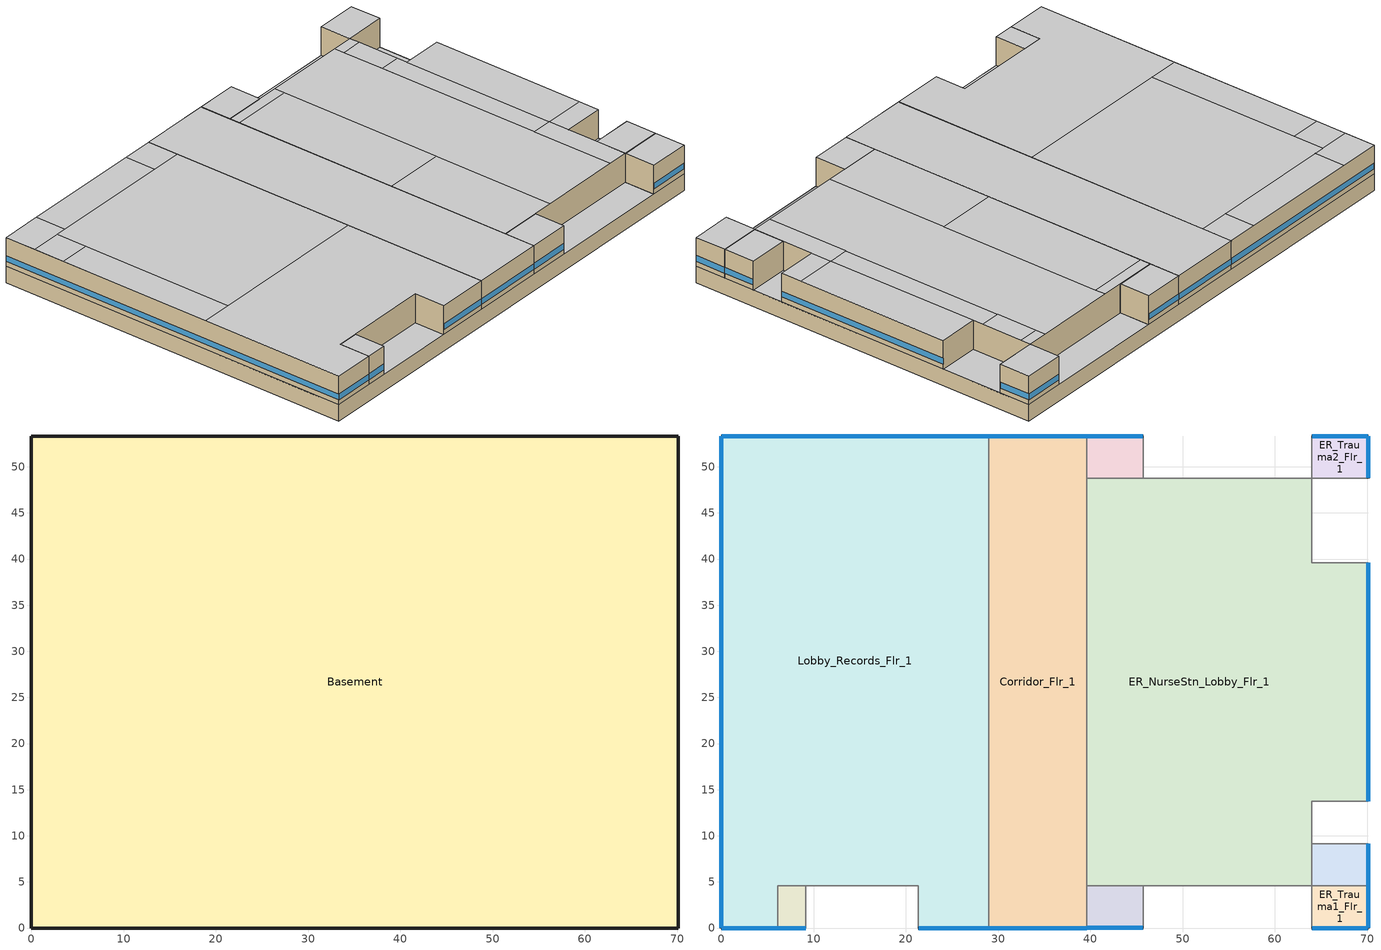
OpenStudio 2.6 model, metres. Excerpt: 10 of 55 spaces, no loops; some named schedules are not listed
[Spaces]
Basement
 floor ground: 70.1,53.34 70.1,0 0,0 0,53.34 z-2.44
 wall ground: 0,53.34 0,0 70.1,0 70.1,53.34 0,53.34 z-2.44:0
 ceiling adiabatic (BTAP-Int-Wall): 70.1,9.14 70.1,13.72 64.01,13.72 64.01,9.14 z0; 45.72,0 45.72,4.57 39.62,4.57 39.62,0 z0; 45.72,48.77 45.72,53.34 39.62,53.34 39.62,48.77 z0; 70.1,39.62 70.1,48.77 64.01,48.77 64.01,39.62 z0; 64.01,0 64.01,4.57 45.72,4.57 45.72,0 z0; 64.01,48.77 64.01,53.34 45.72,53.34 45.72,48.77 z0; 21.34,0 21.34,4.57 9.14,4.57 9.14,0 z0; 9.14,0 9.14,4.57 6.1,4.57 6.1,0 z0; 70.1,4.57 70.1,9.14 64.01,9.14 64.01,4.57 z0
Lobby_Records_Flr_1
 floor to Basement: 28.96,4.57 28.96,0 21.34,0 21.34,4.57 z0; 6.1,4.57 6.1,0 0,0 0,4.57 z0; 28.96,53.34 28.96,4.57 0,4.57 0,53.34 z0
 wall outside: 28.96,53.34 0,53.34 0,0 6.1,0 / 21.34,0 28.96,0 z0:4.27
 wall to Corridor_Flr_1: 28.96,0 28.96,53.34 z0:4.27
 wall adiabatic (BTAP-Int-Wall): 6.1,0 6.1,4.57 9.14,4.57 21.34,4.57 21.34,0 z0:4.27
 window: 28.93,53.34 0.03,53.34 / 21.37,0 28.93,0 / 0.03,0 6.07,0 / 0,53.31 0,0.03 z0.76:1.62
 ceiling to ICU_Flr_2: 28.96,0 28.96,21.34 0,21.34 0,0 6.1,0 6.1,4.57 21.34,4.57 21.34,0 z4.27
 ceiling to ICU_NurseStn_Lobby_Flr_2: 28.96,21.34 28.96,48.77 4.57,48.77 4.57,21.34 z4.27
 ceiling to IC_PatRoom2_Flr_2: 6.1,48.77 6.1,53.34 0,53.34 0,48.77 z4.27
 ceiling adiabatic (BTAP-Int-Wall): 28.96,48.77 28.96,53.34 24.38,53.34 24.38,48.77 z4.27; 24.38,48.77 24.38,53.34 6.1,53.34 6.1,48.77 z4.27; 4.57,44.2 4.57,48.77 0,48.77 0,44.2 z4.27; 4.57,21.34 4.57,44.2 0,44.2 0,21.34 z4.27
Office1_Mult4_Flr_1
 floor adiabatic (BTAP-Int-Wall): 9.14,4.57 9.14,0 6.1,0 6.1,4.57 z0
 wall outside: 6.1,0 9.14,0 z0:4.27
 wall adiabatic (BTAP-Int-Wall): 9.14,0 9.14,4.57 6.1,4.57 6.1,0 z0:4.27
 window: 6.12,0 9.12,0 z0.76:1.63
 ceiling adiabatic (BTAP-Int-Wall): 9.14,0 9.14,4.57 6.1,4.57 6.1,0 z4.27
Corridor_Flr_1
 floor to Basement: 39.62,53.34 39.62,0 28.96,0 28.96,53.34 z0
 wall outside: 28.96,0 39.62,0 / 39.62,53.34 28.96,53.34 z0:4.27
 wall adiabatic (BTAP-Int-Wall): 39.62,48.77 39.62,53.34 / 39.62,0 39.62,4.57 z0:4.27
 wall to ER_NurseStn_Lobby_Flr_1: 39.62,4.57 39.62,48.77 z0:4.27
 window: 28.98,0 39.6,0 / 39.6,53.34 28.98,53.34 z0.76:1.62
 ceiling to Corridor_Flr_2: 39.62,0 39.62,53.34 28.96,53.34 28.96,0 z4.27
ER_Exam1_Mult4_Flr_1
 floor adiabatic (BTAP-Int-Wall): 45.72,4.57 45.72,0 39.62,0 39.62,4.57 z0
 wall outside: 39.62,0 45.72,0 z0:4.27
 wall adiabatic (BTAP-Int-Wall): 45.72,0 45.72,4.57 39.62,4.57 39.62,0 z0:4.27
 window: 39.65,0 45.69,0 z0.76:1.62
 ceiling adiabatic (BTAP-Int-Wall): 45.72,0 45.72,4.57 39.62,4.57 39.62,0 z4.27
ER_Trauma1_Flr_1
 floor to Basement: 70.1,4.57 70.1,0 64.01,0 64.01,4.57 z0
 wall outside: 64.01,0 70.1,0 70.1,4.57 z0:4.27
 wall adiabatic (BTAP-Int-Wall): 70.1,4.57 64.01,4.57 64.01,0 z0:4.27
 window: 70.1,0.03 70.1,4.55 z0.76:1.63; 64.03,0 70.08,0 z0.76:1.62
 ceiling to OR_NurseStn_Lobby_Flr_2: 70.1,0 70.1,4.57 64.01,4.57 64.01,0 z4.27
ER_NurseStn_Lobby_Flr_1
 floor to Basement: 70.1,39.62 70.1,13.72 64.01,13.72 64.01,39.62 z0; 64.01,48.77 64.01,4.57 39.62,4.57 39.62,48.77 z0
 wall outside: 70.1,13.72 70.1,39.62 z0:4.27
 wall adiabatic (BTAP-Int-Wall): 39.62,4.57 45.72,4.57 64.01,4.57 64.01,9.14 64.01,13.72 70.1,13.72 / 70.1,39.62 64.01,39.62 64.01,48.77 45.72,48.77 39.62,48.77 z0:4.27
 window: 70.1,13.74 70.1,39.6 z0.76:1.62
 ceiling to OR_NurseStn_Lobby_Flr_2: 64.01,4.57 64.01,16.76 60.96,16.76 60.96,4.57 z4.27; 60.96,4.57 60.96,48.77 48.77,48.77 48.77,4.57 z4.27; 48.77,4.57 48.77,22.86 39.62,22.86 39.62,4.57 z4.27; 70.1,13.72 70.1,16.76 64.01,16.76 64.01,13.72 z4.27
 ceiling adiabatic (BTAP-Int-Wall): 70.1,16.76 70.1,39.62 64.01,39.62 64.01,16.76 z4.27; 64.01,41.15 64.01,47.24 60.96,47.24 60.96,41.15 z4.27; 64.01,16.76 64.01,41.15 60.96,41.15 60.96,16.76 z4.27
 ceiling to OR1_Flr_2: 64.01,47.24 64.01,48.77 60.96,48.77 60.96,47.24 z4.27
 ceiling to OR3_Flr_2: 48.77,47.24 48.77,48.77 39.62,48.77 39.62,47.24 z4.27
 ceiling to OR4_Flr_2: 48.77,22.86 48.77,47.24 39.62,47.24 39.62,22.86 z4.27
ER_Exam3_Mult4_Flr_1
 floor adiabatic (BTAP-Int-Wall): 70.1,9.14 70.1,4.57 64.01,4.57 64.01,9.14 z0
 wall outside: 70.1,4.57 70.1,9.14 z0:4.27
 wall adiabatic (BTAP-Int-Wall): 70.1,9.14 64.01,9.14 64.01,4.57 70.1,4.57 z0:4.27
 window: 70.1,4.6 70.1,9.12 z0.76:1.63
 ceiling adiabatic (BTAP-Int-Wall): 70.1,4.57 70.1,9.14 64.01,9.14 64.01,4.57 z4.27
ER_Triage_Mult4_Flr_1
 floor adiabatic (BTAP-Int-Wall): 45.72,53.34 45.72,48.77 39.62,48.77 39.62,53.34 z0
 wall outside: 45.72,53.34 39.62,53.34 z0:4.27
 wall adiabatic (BTAP-Int-Wall): 39.62,53.34 39.62,48.77 45.72,48.77 45.72,53.34 z0:4.27
 window: 45.69,53.34 39.65,53.34 z0.76:1.62
 ceiling adiabatic (BTAP-Int-Wall): 45.72,48.77 45.72,53.34 39.62,53.34 39.62,48.77 z4.27
ER_Trauma2_Flr_1
 floor to Basement: 70.1,53.34 70.1,48.77 64.01,48.77 64.01,53.34 z0
 wall outside: 70.1,48.77 70.1,53.34 64.01,53.34 z0:4.27
 wall adiabatic (BTAP-Int-Wall): 64.01,53.34 64.01,48.77 70.1,48.77 z0:4.27
 window: 70.08,53.34 64.03,53.34 z0.76:1.62; 70.1,48.79 70.1,53.31 z0.76:1.63
 ceiling to OR1_Flr_2: 70.1,48.77 70.1,53.34 64.01,53.34 64.01,48.77 z4.27
[Building]
Hospital-CAN_QC_Kuujjuaq.AP.719060_CWEC2016.epw created: 2018-10-11 19:46:59 +0000: Default Construction Set=BTAP-Mass at hdd = 8550.0; Standards Number of Stories=6; Standards Number of Above Ground Stories=5; Standards Building Type=Hospital
[Site]
Kuujjuaq AP_QC_CAN: Latitude {deg}=58.1; Longitude {deg}=-68.417; Time Zone {hr}=-5; Elevation {m}=39.9
[ClimateZones]
Climate Zone Institution Name 1=ASHRAE; Climate Zone Document Name 1=ANSI/ASHRAE Standard 169; Climate Zone Document Year 1=2006; Climate Zone Institution Name 2=CEC; Climate Zone Document Name 2=California Climate Zone Descriptions; Climate Zone Document Year 2=1995
[Site:WaterMainsTemperature]
Calculation Method=Correlation; Annual Average Outdoor Air Temperature {C}=-3.825; Maximum Difference In Monthly Average Outdoor Air Temperatures {deltaC}=36
[Site:GroundTemperature:BuildingSurface]
19.527, 19.502, 19.536, 19.598, 20.002, 21.64, 22.225, 22.375, 21.449, 20.121, 19.802, 19.633
[SizingPeriod:DesignDay] Barometric Pressure {Pa}=100847; Sky Clearness=0; Rain Indicator=0; Snow Indicator=0; Day of Month=21; Daylight Saving Time Indicator=0; Humidity Indicating Type=Wetbulb; Dry-Bulb Temperature Range Modifier Type=DefaultMultipliers
Name | Maximum Dry-Bulb Temperature {C} | Daily Dry-Bulb Temperature Range {deltaC} | Humidity Indicating Conditions at Maximum Dry-Bulb | Wind Speed {m/s} | Wind Direction {deg} | Month | Day Type | Solar Model Indicator | ASHRAE Taub | ASHRAE Taud
Kuujjuaq AP Ann Htg 99.6% Condns DB | -36.2 | 0 | -36.2 | 2.2 | 220 | 1 | WinterDesignDay | ASHRAEClearSky
Kuujjuaq AP Ann Clg .4% Condns DB=>MWB | 24.1 | 10.3 | 16.2 | 4 | 210 | 7 | SummerDesignDay | ASHRAETau | 0.364 | 2.418
[Material]
Name | Roughness | Thickness {m} | Conductivity {W/m-K} | Density {kg/m3} | Specific Heat {J/kg-K} | Thermal Absorptance | Solar Absorptance | Visible Absorptance
1/2IN Gypsum | Smooth | 0.0127 | 0.16 | 784.9 | 830 | 0.9 | 0.4 | 0.4
F08 Metal surface; Metal Roof Surface | Smooth | 0.0008 | 45.28 | 7824 | 500 | 0.9 | 0.7 | 0.7
G05 25mm wood | MediumSmooth | 0.0254 | 0.15 | 608 | 1630 | 0.9 | 0.5 | 0.5
100mm Normalweight concrete floor | MediumSmooth | 0.1016 | 2.31 | 2322 | 832
G01 13mm gypsum board | Smooth | 0.0127 | 0.16 | 800 | 1090 | 0.9 | 0.7 | 0.5
4 in. Normalweight Concrete Floor | MediumRough | 0.1016 | 2.31 | 2322 | 832 | 0.9 | 0.7 | 0.7
1IN Stucco 1 | Smooth | 0.0253 | 0.6918 | 1858 | 837 | 0.9 | 0.7 | 0.92
8IN CONCRETE HW RefBldg | Rough | 0.2032 | 1.311 | 2240 | 836.8 | 0.9 | 0.7 | 0.7
6 in. Normalweight Concrete Floor | MediumRough | 0.1524 | 2.31 | 2322 | 832 | 0.9 | 0.7 | 0.7
[Material:NoMass] Roughness=Smooth; Thermal Absorptance=0.9; Solar Absorptance=0.7
Name | Thermal Resistance {m2-K/W} | Visible Absorptance
Typical Carpet Pad | 0.21648 | 0.8
Typical Insulation 1 | 6.78179 | 0.7
Typical Insulation 2 | 5.19354 | 0.7
Typical Insulation 3 | 7.04224 | 0.7
Typical Carpet Pad 2 | 2.57255 | 0.8
Typical Carpet Pad 3 | 4.69593 | 0.8
Typical Insulation 4 | 0.624982 | 0.7
Typical Insulation 5 | 0.625 | 0.7
[DefaultSurfaceConstructions]
Name | Floor Construction | Wall Construction | Roof Ceiling Construction
Default Surface Constructions 2 | BTAP-Int-Floor | BTAP-Int-Wall | BTAP-Int-Ceiling
BTAP-Mass at hdd = 8550.0 | BTAP-Ext-Floor-Mass:U-0.142 | BTAP-Ext-Wall-Mass:U-0.183 | BTAP-Ext-Roof-Metal:U-0.142
BTAP-Mass at hdd = 8550.0 1 | BTAP-Grnd-Floor-Mass:U-0.379 | BTAP-Grnd-Roof-Mass:U-0.21 | BTAP-Grnd-Roof-Mass:U-0.21
[DefaultSubSurfaceConstructions]
Name | Fixed Window Construction | Operable Window Construction | Door Construction | Glass Door Construction | Overhead Door Construction | Skylight Construction | Tubular Daylight Dome Construction | Tubular Daylight Diffuser Construction
Default Sub Surface Constructions 2 | BTAP-Ext-DaylightDiffuser | BTAP-Ext-DaylightDiffuser | BTAP-Int-Door
BTAP-Mass at hdd = 8550.0 | BTAP-Ext-DaylightDiffuser:U=0.160 SHGC=0.600 | BTAP-Ext-DaylightDiffuser:U=0.160 SHGC=0.600 | BTAP-Ext-Door:U-1.6 | BTAP-Ext-DaylightDiffuser:U=0.160 SHGC=0.600 | BTAP-Ext-OverHeadDoor:U-1.6 | BTAP-Ext-DaylightDiffuser:U=0.160 SHGC=0.600 | BTAP-Ext-DaylightDiffuser:U=0.160 SHGC=0.600 | BTAP-Ext-DaylightDiffuser:U=0.160 SHGC=0.600
[WindowMaterial:Blind]
Window Material Blind 1: Slat Width {m}=0.025; Slat Separation {m}=0.01875; Front Side Slat Beam Solar Reflectance=0.5; Back Side Slat Beam Solar Reflectance=0.5; Front Side Slat Diffuse Solar Reflectance=0.5; Back Side Slat Diffuse Solar Reflectance=0.5; Slat Beam Visible Transmittance=0
[Construction]
BTAP-Int-Floor: 100mm Normalweight concrete floor, Typical Carpet Pad
BTAP-Int-Wall: G01 13mm gypsum board, G01 13mm gypsum board
BTAP-Int-Ceiling: Typical Carpet Pad, 100mm Normalweight concrete floor
BTAP-Ext-DaylightDiffuser: SimpleGlazing
BTAP-Int-Door: G05 25mm wood
BTAP-Ext-Floor-Mass:U-0.142: Typical Insulation 1, 4 in. Normalweight Concrete Floor, Typical Carpet Pad
BTAP-Ext-Wall-Mass:U-0.183: 1IN Stucco 1, 8IN CONCRETE HW RefBldg, Typical Insulation 2, 1/2IN Gypsum
BTAP-Ext-Roof-Metal:U-0.142: Metal Roof Surface, Typical Insulation 3
BTAP-Grnd-Floor-Mass:U-0.379: 6 in. Normalweight Concrete Floor, Typical Carpet Pad 2
BTAP-Grnd-Roof-Mass:U-0.21: 6 in. Normalweight Concrete Floor, Typical Carpet Pad 3
BTAP-Ext-Door:U-1.6: F08 Metal surface, Typical Insulation 4
BTAP-Ext-OverHeadDoor:U-1.6: Typical Insulation 5
BTAP-Ext-DaylightDiffuser:U=0.160 SHGC=0.600: SimpleGlazing:U=0.160 SHGC=0.600
[DefaultConstructionSet]
BTAP-Mass at hdd = 8550.0: Default Exterior Surface Constructions=BTAP-Mass at hdd = 8550.0; Default Interior Surface Constructions=Default Surface Constructions 2; Default Ground Contact Surface Constructions=BTAP-Mass at hdd = 8550.0 1; Default Exterior SubSurface Constructions=BTAP-Mass at hdd = 8550.0; Default Interior SubSurface Constructions=Default Sub Surface Constructions 2; Interior Partition Construction=BTAP-Int-Door
[WindowMaterial:SimpleGlazingSystem] Solar Heat Gain Coefficient=0.6; Visible Transmittance=0.21
Name | U-Factor {W/m2-K}
SimpleGlazing | 2.2
SimpleGlazing:U=0.160 SHGC=0.600 | 1.6
[DesignSpecification:OutdoorAir] Outdoor Air Method=Sum; Outdoor Air Flow per Person {m3/s-person}=0; Outdoor Air Flow Rate {m3/s}=0; Outdoor Air Flow Air Changes per Hour {1/hr}=0
Name | Outdoor Air Flow per Floor Area {m3/s-m2}
Space Function Hospital - emergency Ventilation | 0.003048
Space Function Hospital - nurses' station Ventilation | 0.001524
Space Function Hospital corr. >= 2.4m-sch-B Ventilation | 0.000762
Space Function Lab - research Ventilation | 0.0021844
Space Function Office - enclosed Ventilation; Space Function Office - enclosed - occsens Ventilation | 0.0004318
[ThermostatSetpoint:DualSetpoint]
Name | Heating Setpoint Temperature Schedule | Cooling Setpoint Temperature Schedule
Space Function Lab - research Thermostat 4; Space Function Office - enclosed Thermostat 5; Space Function Office - enclosed - occsens Thermostat 3 | NECB-A-Thermostat Setpoint-Heating | NECB-A-Thermostat Setpoint-Cooling
Space Function Hospital corr. >= 2.4m-sch-B Thermostat 8 | NECB-B-Thermostat Setpoint-Heating | NECB-B-Thermostat Setpoint-Cooling
Space Function Hospital - emergency Thermostat 6; Space Function Hospital - emergency Thermostat 7; Space Function Hospital - emergency Thermostat 8; Space Function Hospital - nurses' station Thermostat 7; Space Function Hospital - emergency Thermostat 9; Space Function Hospital - emergency Thermostat 10 | NECB-H-Thermostat Setpoint-Heating | NECB-H-Thermostat Setpoint-Cooling
[ShadingControl]
Shading Control 1: Shading Type=InteriorBlind; Shading Device Material=Window Material Blind 1
[BuildingStory] Nominal Z Coordinate {m}=0
Name | Nominal Floor to Floor Height {m}
Building Story 1 | 2.4384
Building Story 2; Building Story 6 | 4.2672
[Space]
Name | Space Type | Building Story | Thermal Zone
Basement | Space Function Lab - research | Building Story 1 | Sp-Basement Sys-3 Flr-1 Sch-A HPlcmt-north ZN
Lobby_Records_Flr_1 | Space Function Office - enclosed | Building Story 2 | Sp-Lobby_Records_Flr_1 Sys-6 Flr-2 Sch-A HPlcmt-west ZN
Office1_Mult4_Flr_1 | Space Function Office - enclosed - occsens | Building Story 2 | Sp-Office1_Mult4_Flr_1 Sys-6 Flr-2 Sch-A HPlcmt-south ZN
Corridor_Flr_1 | Space Function Hospital corr. >= 2.4m-sch-B | Building Story 2 | Sp-Corridor_Flr_1 Sys-3 Flr-2 Sch-B HPlcmt-north ZN
ER_Exam1_Mult4_Flr_1 | Space Function Hospital - emergency | Building Story 2 | Sp-ER_Exam1_Mult4_Flr_1 Sys-3 Flr-2 Sch-H HPlcmt-south ZN
ER_Trauma1_Flr_1 | Space Function Hospital - emergency | Building Story 2 | Sp-ER_Trauma1_Flr_1 Sys-3 Flr-2 Sch-H HPlcmt-south ZN
ER_NurseStn_Lobby_Flr_1 | Space Function Hospital - nurses' station | Building Story 2 | Sp-ER_NurseStn_Lobby_Flr_1 Sys-3 Flr-2 Sch-H HPlcmt-east ZN
ER_Exam3_Mult4_Flr_1 | Space Function Hospital - emergency | Building Story 2 | Sp-ER_Exam3_Mult4_Flr_1 Sys-3 Flr-2 Sch-H HPlcmt-east ZN
ER_Triage_Mult4_Flr_1 | Space Function Hospital - emergency | Building Story 2 | Sp-ER_Triage_Mult4_Flr_1 Sys-3 Flr-2 Sch-H HPlcmt-north ZN
ER_Trauma2_Flr_1 | Space Function Hospital - emergency | Building Story 2 | Sp-ER_Trauma2_Flr_1 Sys-3 Flr-2 Sch-H HPlcmt-north ZN
[SpaceType] Standards Building Type=Space Function
Name | Default Schedule Set | Design Specification Outdoor Air Object | Standards Space Type
Space Function Hospital corr. >= 2.4m-sch-B | Space Function Hospital corr. >= 2.4m-sch-B Schedule Set | Space Function Hospital corr. >= 2.4m-sch-B Ventilation | Hospital corr. >= 2.4m-sch-B
Space Function Hospital - emergency | Space Function Hospital - emergency Schedule Set | Space Function Hospital - emergency Ventilation | Hospital - emergency
Space Function Hospital - nurses' station | Space Function Hospital - nurses' station Schedule Set | Space Function Hospital - nurses' station Ventilation | Hospital - nurses' station
Space Function Lab - research | Space Function Lab - research Schedule Set | Space Function Lab - research Ventilation | Lab - research
Space Function Office - enclosed | Space Function Office - enclosed Schedule Set | Space Function Office - enclosed Ventilation | Office - enclosed
Space Function Office - enclosed - occsens | Space Function Office - enclosed - occsens Schedule Set | Space Function Office - enclosed - occsens Ventilation | Office - enclosed - occsens
[People:Definition] Number of People Calculation Method=People/Area; People per Space Floor Area {person/m2}=0.0500522; Fraction Radiant=0.3
Space Function Lab - research People Definition; Space Function Office - enclosed People Definition
[People] Work Efficiency Schedule=Work Efficiency Schedule; Clothing Insulation Schedule=Clothing Schedule; Air Velocity Schedule=Air Velocity Schedule; Multiplier=1
Name | People Definition | Space or SpaceType
Space Function Hospital - emergency People | Space Function Hospital - emergency People Definition | Space Function Hospital - emergency
Space Function Hospital - nurses' station People | Space Function Hospital - nurses' station People Definition | Space Function Hospital - nurses' station
Space Function Hospital corr. >= 2.4m-sch-B People | Space Function Hospital corr. >= 2.4m-sch-B People Definition | Space Function Hospital corr. >= 2.4m-sch-B
Space Function Lab - research People | Space Function Lab - research People Definition | Space Function Lab - research
Space Function Office - enclosed People | Space Function Office - enclosed People Definition | Space Function Office - enclosed
Space Function Office - enclosed - occsens People | Space Function Office - enclosed - occsens People Definition | Space Function Office - enclosed - occsens
[Lights:Definition]
Space Function Lab - research Lights Definition: Design Level Calculation Method=Watts/Area; Watts per Space Floor Area {W/m2}=23.5998; Fraction Radiant=0.5; Fraction Visible=0.2
[Lights] Fraction Replaceable=1
Name | Lights Definition | Space or SpaceType
Space Function Hospital - emergency Lights | Space Function Hospital - emergency Lights Definition | Space Function Hospital - emergency
Space Function Hospital - nurses' station Lights | Space Function Hospital - nurses' station Lights Definition | Space Function Hospital - nurses' station
Space Function Hospital corr. >= 2.4m-sch-B Lights | Space Function Hospital corr. >= 2.4m-sch-B Lights Definition | Space Function Hospital corr. >= 2.4m-sch-B
Space Function Lab - research Lights | Space Function Lab - research Lights Definition | Space Function Lab - research
Space Function Office - enclosed Lights | Space Function Office - enclosed Lights Definition | Space Function Office - enclosed
Space Function Office - enclosed - occsens Lights | Space Function Office - enclosed - occsens Lights Definition | Space Function Office - enclosed - occsens
[ElectricEquipment:Definition]
Space Function Lab - research Elec Equip Definition: Design Level Calculation Method=Watts/Area; Watts per Space Floor Area {W/m2}=9.99992; Fraction Radiant=0.5
[ElectricEquipment]
Name | Electric Equipment Definition | Space or SpaceType
Space Function Hospital - emergency Elec Equip | Space Function Hospital - emergency Elec Equip Definition | Space Function Hospital - emergency
Space Function Hospital - nurses' station Elec Equip | Space Function Hospital - nurses' station Elec Equip Definition | Space Function Hospital - nurses' station
Space Function Lab - research Elec Equip | Space Function Lab - research Elec Equip Definition | Space Function Lab - research
Space Function Office - enclosed Elec Equip | Space Function Office - enclosed Elec Equip Definition | Space Function Office - enclosed
Space Function Office - enclosed - occsens Elec Equip | Space Function Office - enclosed - occsens Elec Equip Definition | Space Function Office - enclosed - occsens
[DefaultScheduleSet] People Activity Level Schedule=NECB-Activity; Infiltration Schedule=Always On
Name | Number of People Schedule | Lighting Schedule | Electric Equipment Schedule
Space Function Hospital - emergency Schedule Set; Space Function Hospital - nurses' station Schedule Set | NECB-H-Occupancy | NECB-H-Lighting | NECB-H-Electric-Equipment
Space Function Hospital corr. >= 2.4m-sch-B Schedule Set | NECB-B-Occupancy | NECB-B-Lighting | NECB-B-Electric-Equipment
Space Function Lab - research Schedule Set; Space Function Office - enclosed Schedule Set; Space Function Office - enclosed - occsens Schedule Set | NECB-A-Occupancy | NECB-A-Lighting | NECB-A-Electric-Equipment
[SpaceInfiltration:DesignFlowRate] Schedule=Always On Discrete; Design Flow Rate Calculation Method=Flow/ExteriorArea; Flow per Exterior Surface Area {m3/s-m2}=0.00025; Constant Term Coefficient=0; Temperature Term Coefficient=0; Velocity Term Coefficient=0.224; Velocity Squared Term Coefficient=0
Name | Space or SpaceType
Corridor_Flr_1 Infiltration | Corridor_Flr_1
ER_Exam1_Mult4_Flr_1 Infiltration | ER_Exam1_Mult4_Flr_1
ER_Exam3_Mult4_Flr_1 Infiltration | ER_Exam3_Mult4_Flr_1
ER_NurseStn_Lobby_Flr_1 Infiltration | ER_NurseStn_Lobby_Flr_1
ER_Trauma1_Flr_1 Infiltration | ER_Trauma1_Flr_1
ER_Trauma2_Flr_1 Infiltration | ER_Trauma2_Flr_1
ER_Triage_Mult4_Flr_1 Infiltration | ER_Triage_Mult4_Flr_1
Lobby_Records_Flr_1 Infiltration | Lobby_Records_Flr_1
Office1_Mult4_Flr_1 Infiltration | Office1_Mult4_Flr_1
[ThermalZone] Use Ideal Air Loads=No
Name | Thermostat | Multiplier
Sp-Basement Sys-3 Flr-1 Sch-A HPlcmt-north ZN | Space Function Lab - research Thermostat 4
Sp-Corridor_Flr_1 Sys-3 Flr-2 Sch-B HPlcmt-north ZN | Space Function Hospital corr. >= 2.4m-sch-B Thermostat 8
Sp-ER_Trauma2_Flr_1 Sys-3 Flr-2 Sch-H HPlcmt-north ZN | Space Function Hospital - emergency Thermostat 6
Sp-ER_Triage_Mult4_Flr_1 Sys-3 Flr-2 Sch-H HPlcmt-north ZN | Space Function Hospital - emergency Thermostat 7 | 4
Sp-ER_Exam3_Mult4_Flr_1 Sys-3 Flr-2 Sch-H HPlcmt-east ZN | Space Function Hospital - emergency Thermostat 8 | 4
Sp-ER_NurseStn_Lobby_Flr_1 Sys-3 Flr-2 Sch-H HPlcmt-east ZN | Space Function Hospital - nurses' station Thermostat 7
Sp-ER_Exam1_Mult4_Flr_1 Sys-3 Flr-2 Sch-H HPlcmt-south ZN | Space Function Hospital - emergency Thermostat 9 | 4
Sp-ER_Trauma1_Flr_1 Sys-3 Flr-2 Sch-H HPlcmt-south ZN | Space Function Hospital - emergency Thermostat 10
Sp-Lobby_Records_Flr_1 Sys-6 Flr-2 Sch-A HPlcmt-west ZN | Space Function Office - enclosed Thermostat 5
Sp-Office1_Mult4_Flr_1 Sys-6 Flr-2 Sch-A HPlcmt-south ZN | Space Function Office - enclosed - occsens Thermostat 3 | 5
